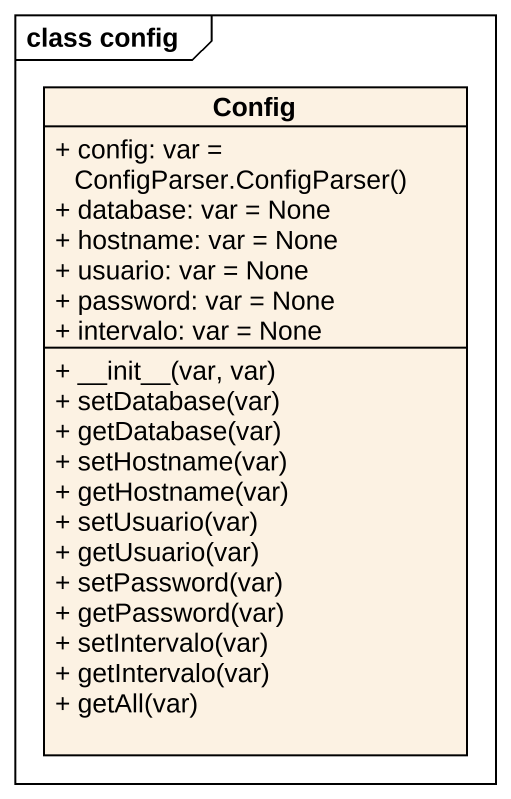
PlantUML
@startuml
mainframe class config
hide circle
hide empty members
skinparam classAttributeIconSize 0
class Config {
  {field} + config: var = ConfigParser.ConfigParser()
  + database: var = None
  + hostname: var = None
  + usuario: var = None
  + password: var = None
  + intervalo: var = None
  + ~__init~__(var, var)
  + setDatabase(var)
  + getDatabase(var)
  + setHostname(var)
  + getHostname(var)
  + setUsuario(var)
  + getUsuario(var)
  + setPassword(var)
  + getPassword(var)
  + setIntervalo(var)
  + getIntervalo(var)
  + getAll(var)
}
@enduml
